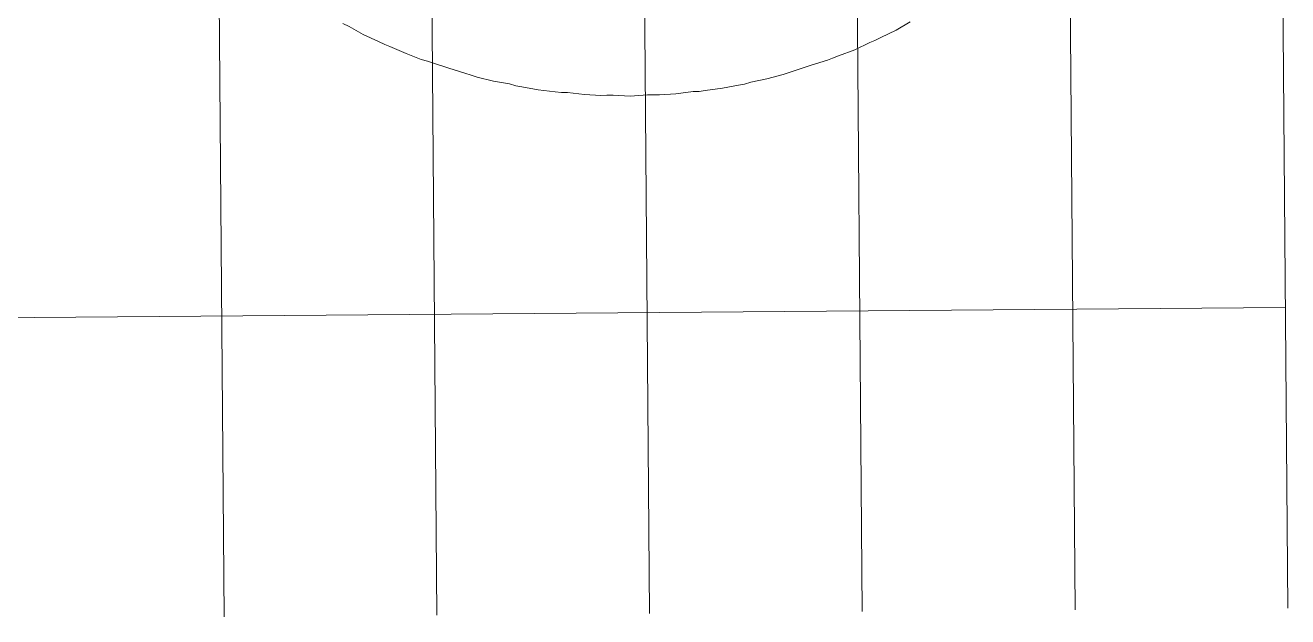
# Model space of a CAD drawing. Header units: centimetres. Extents: x -10.1 to 11.2, y -15.5 to 14.4.
# Drawn here: x -1.31 to 11.15, y -15.42 to -9.58 of the extents above; entities that cross this region are included whole.
import ezdxf

# ---------------------------------------------------------------- set-up
doc = ezdxf.new("R2010")
doc.units = ezdxf.units.CM
doc.header["$MEASUREMENT"] = 0
doc.layers.add('C00-00-FF', color=7, linetype='Continuous')
doc.layers.add('CBF-BF-BF', color=7, linetype='Continuous')

msp = doc.modelspace()

# ---------------------------------------------------------------- linework, layer by layer
at = {"layer": 'C00-00-FF', "color": 5, "lineweight": 13}
for points in [[(1.82611, -9.56059), (1.82611, -9.56059), (1.8864, -9.59001), (1.8864, -9.59001)], [(1.8864, -9.59001), (1.8864, -9.59001), (2.02702, -9.66905), (2.02702, -9.66905)], [(7.28729, -9.62669), (7.28729, -9.62669), (7.42661, -9.5454), (7.42661, -9.5454)], [(2.02702, -9.66905), (2.02702, -9.66905), (2.17759, -9.73769), (2.17759, -9.73769)], [(7.07802, -9.72839), (7.07802, -9.72839), (7.13784, -9.69776), (7.13784, -9.69776)], [(7.13784, -9.69776), (7.13784, -9.69776), (7.28729, -9.62669), (7.28729, -9.62669)], [(2.17759, -9.73769), (2.17759, -9.73769), (2.23789, -9.76736), (2.23789, -9.76736)], [(2.23789, -9.76736), (2.23789, -9.76736), (2.28806, -9.7868), (2.28806, -9.7868)], [(2.28806, -9.7868), (2.28806, -9.7868), (2.44869, -9.85563), (2.44869, -9.85563)], [(6.71941, -9.88131), (6.71941, -9.88131), (6.87873, -9.81996), (6.87873, -9.81996)], [(6.87873, -9.81996), (6.87873, -9.81996), (7.02819, -9.74863), (7.02819, -9.74863)], [(7.02819, -9.74863), (7.02819, -9.74863), (7.07802, -9.72839), (7.07802, -9.72839)], [(2.44869, -9.85563), (2.44869, -9.85563), (2.59918, -9.91448), (2.59918, -9.91448)], [(2.59918, -9.91448), (2.59918, -9.91448), (2.6594, -9.93384), (2.6594, -9.93384)], [(2.6594, -9.93384), (2.6594, -9.93384), (2.71936, -9.95347), (2.71936, -9.95347)], [(2.71936, -9.95347), (2.71936, -9.95347), (2.86978, -10.00227), (2.86978, -10.00227)], [(6.45001, -9.97343), (6.45001, -9.97343), (6.60966, -9.92214), (6.60966, -9.92214)], [(6.60966, -9.92214), (6.60966, -9.92214), (6.65951, -9.90163), (6.65951, -9.90163)], [(6.65951, -9.90163), (6.65951, -9.90163), (6.71941, -9.88131), (6.71941, -9.88131)], [(2.86978, -10.00227), (2.86978, -10.00227), (3.03025, -10.05097), (3.03025, -10.05097)], [(3.03025, -10.05097), (3.03025, -10.05097), (3.09046, -10.07034), (3.09046, -10.07034)], [(3.09046, -10.07034), (3.09046, -10.07034), (3.15069, -10.08996), (3.15069, -10.08996)], [(3.15069, -10.08996), (3.15069, -10.08996), (3.31081, -10.12863), (3.31081, -10.12863)], [(6.01107, -10.10689), (6.01107, -10.10689), (6.17081, -10.06564), (6.17081, -10.06564)], [(6.17081, -10.06564), (6.17081, -10.06564), (6.2307, -10.04506), (6.2307, -10.04506)], [(6.2307, -10.04506), (6.2307, -10.04506), (6.29035, -10.02472), (6.29035, -10.02472)], [(6.29035, -10.02472), (6.29035, -10.02472), (6.45001, -9.97343), (6.45001, -9.97343)], [(3.31081, -10.12863), (3.31081, -10.12863), (3.47112, -10.1575), (3.47112, -10.1575)], [(3.47112, -10.1575), (3.47112, -10.1575), (3.53133, -10.17686), (3.53133, -10.17686)], [(3.53133, -10.17686), (3.53133, -10.17686), (3.59148, -10.18643), (3.59148, -10.18643)], [(3.59148, -10.18643), (3.59148, -10.18643), (3.75178, -10.21505), (3.75178, -10.21505)], [(3.75178, -10.21505), (3.75178, -10.21505), (3.92181, -10.23377), (3.92181, -10.23377)], [(5.40185, -10.22186), (5.40185, -10.22186), (5.5718, -10.20039), (5.5718, -10.20039)], [(5.5718, -10.20039), (5.5718, -10.20039), (5.73163, -10.1692), (5.73163, -10.1692)], [(5.73163, -10.1692), (5.73163, -10.1692), (5.79134, -10.15866), (5.79134, -10.15866)], [(5.79134, -10.15866), (5.79134, -10.15866), (5.85123, -10.13834), (5.85123, -10.13834)], [(5.85123, -10.13834), (5.85123, -10.13834), (6.01107, -10.10689), (6.01107, -10.10689)], [(3.92181, -10.23377), (3.92181, -10.23377), (3.98195, -10.24335), (3.98195, -10.24335)], [(3.98195, -10.24335), (3.98195, -10.24335), (4.042, -10.24286), (4.042, -10.24286)], [(4.042, -10.24286), (4.042, -10.24286), (4.21201, -10.26134), (4.21201, -10.26134)], [(4.21201, -10.26134), (4.21201, -10.26134), (4.37217, -10.2701), (4.37217, -10.2701)], [(4.37217, -10.2701), (4.37217, -10.2701), (4.43223, -10.26963), (4.43223, -10.26963)], [(4.43223, -10.26963), (4.43223, -10.26963), (4.4923, -10.26914), (4.4923, -10.26914)], [(4.4923, -10.26914), (4.4923, -10.26914), (4.66223, -10.27782), (4.66223, -10.27782)], [(4.66223, -10.27782), (4.66223, -10.27782), (4.83228, -10.26641), (4.83228, -10.26641)], [(4.83228, -10.26641), (4.83228, -10.26641), (4.89233, -10.26592), (4.89233, -10.26592)], [(4.89233, -10.26592), (4.89233, -10.26592), (4.95211, -10.26544), (4.95211, -10.26544)], [(4.95211, -10.26544), (4.95211, -10.26544), (5.11211, -10.2541), (5.11211, -10.2541)], [(5.11211, -10.2541), (5.11211, -10.2541), (5.28207, -10.23289), (5.28207, -10.23289)], [(5.28207, -10.23289), (5.28207, -10.23289), (5.34187, -10.23239), (5.34187, -10.23239)], [(5.34187, -10.23239), (5.34187, -10.23239), (5.40185, -10.22186), (5.40185, -10.22186)]]:
    msp.add_open_spline(points, degree=3, dxfattribs=at)
at = {"layer": 'CBF-BF-BF', "color": 9, "lineweight": 9}
for points in [[(9.05361, -15.35278), (9.05361, -15.35278), (8.81446, 14.3473), (8.81446, 14.3473)], [(11.1537, -15.33588), (11.1537, -15.33588), (10.91455, 14.36422), (10.91455, 14.36422)], [(0.65327, -15.42042), (0.65327, -15.42042), (0.41411, 14.27965), (0.41411, 14.27965)], [(2.75335, -15.40353), (2.75335, -15.40353), (2.51421, 14.29657), (2.51421, 14.29657)], [(4.85344, -15.38661), (4.85344, -15.38661), (4.61429, 14.31347), (4.61429, 14.31347)], [(6.95353, -15.3697), (6.95353, -15.3697), (6.71438, 14.33039), (6.71438, 14.33039)], [(-9.8711, -12.53498), (-9.8711, -12.53498), (11.12979, -12.36587), (11.12979, -12.36587)]]:
    msp.add_open_spline(points, degree=3, dxfattribs=at)

doc.saveas('drawing.dxf')
